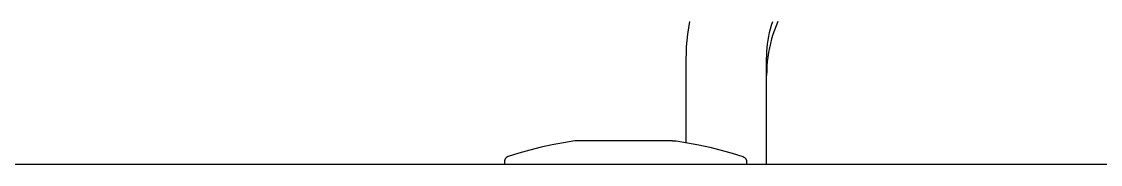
# Model space of a CAD drawing. Header units: millimetres. Extents: x -962 to 3068, y -237 to 2578.
# Drawn here: x 329.14 to 369.24, y 1984.6 to 1989.9 of the extents above; entities that cross this region are included whole.
import ezdxf

# ---------------------------------------------------------------- set-up
doc = ezdxf.new("R2010")
doc.units = ezdxf.units.MM
doc.header["$MEASUREMENT"] = 0
doc.layers.add('Utwórz2D linie widoczne', color=7, linetype='Continuous', true_color=0x000000)

msp = doc.modelspace()

# ---------------------------------------------------------------- linework, layer by layer
at = {"layer": 'Utwórz2D linie widoczne'}
for p, q in [((353.964, 1989.904), (353.924, 1989.673)), ((357.016, 1989.768), (357.059, 1989.904)), ((357.248, 1989.904), (357.182, 1989.746)), ((353.89, 1989.441), (353.864, 1989.207)), ((353.924, 1989.673), (353.89, 1989.441)), ((356.914, 1989.354), (356.943, 1989.493)), ((356.943, 1989.493), (356.978, 1989.631)), ((356.978, 1989.631), (357.016, 1989.768)), ((357.122, 1989.585), (357.067, 1989.423)), ((357.182, 1989.746), (357.122, 1989.585)), ((353.864, 1989.207), (353.846, 1988.973)), ((356.852, 1988.931), (356.868, 1989.072)), ((356.868, 1989.072), (356.888, 1989.213)), ((356.888, 1989.213), (356.914, 1989.354)), ((356.974, 1989.093), (356.936, 1988.926)), ((357.018, 1989.259), (356.974, 1989.093)), ((357.067, 1989.423), (357.018, 1989.259)), ((353.834, 1988.739), (353.831, 1988.504)), ((353.846, 1988.973), (353.834, 1988.739)), ((356.831, 1988.504), (356.833, 1988.647)), ((356.833, 1988.647), (356.84, 1988.789)), ((356.84, 1988.789), (356.852, 1988.931)), ((356.904, 1988.757), (356.878, 1988.588)), ((356.936, 1988.926), (356.904, 1988.757)), ((353.831, 1988.504), (353.831, 1985.416)), ((356.831, 1984.601), (356.831, 1988.504)), ((356.843, 1988.247), (356.834, 1988.076)), ((356.857, 1988.418), (356.843, 1988.247)), ((356.878, 1988.588), (356.857, 1988.418)), ((356.834, 1988.076), (356.831, 1987.904)), ((349.698, 1985.471), (349.278, 1985.406)), ((349.732, 1985.475), (349.698, 1985.471)), ((349.766, 1985.478), (349.732, 1985.475)), ((349.8, 1985.479), (349.766, 1985.478)), ((349.835, 1985.48), (349.8, 1985.479)), ((351.585, 1985.48), (349.835, 1985.48)), ((353.335, 1985.48), (351.585, 1985.48)), ((353.335, 1985.48), (353.369, 1985.479)), ((353.369, 1985.479), (353.404, 1985.478)), ((353.404, 1985.478), (353.438, 1985.475)), ((353.438, 1985.475), (353.472, 1985.471)), ((353.472, 1985.471), (353.891, 1985.406)), ((348.034, 1985.135), (347.626, 1985.019)), ((348.446, 1985.238), (348.034, 1985.135)), ((348.861, 1985.328), (348.446, 1985.238)), ((349.278, 1985.406), (348.861, 1985.328)), ((353.891, 1985.406), (354.309, 1985.328)), ((354.309, 1985.328), (354.724, 1985.238)), ((354.724, 1985.238), (355.135, 1985.135)), ((355.135, 1985.135), (355.544, 1985.019)), ((347.086, 1984.721), (347.085, 1984.715)), ((347.085, 1984.715), (347.085, 1984.708)), ((347.085, 1984.708), (347.085, 1984.701)), ((347.085, 1984.701), (347.085, 1984.601)), ((347.087, 1984.728), (347.086, 1984.721)), ((347.088, 1984.735), (347.087, 1984.728)), ((347.089, 1984.742), (347.088, 1984.735)), ((347.091, 1984.749), (347.089, 1984.742)), ((347.092, 1984.755), (347.091, 1984.749)), ((347.094, 1984.762), (347.092, 1984.755)), ((347.097, 1984.769), (347.094, 1984.762)), ((347.099, 1984.775), (347.097, 1984.769)), ((347.102, 1984.781), (347.099, 1984.775)), ((347.105, 1984.788), (347.102, 1984.781)), ((347.108, 1984.794), (347.105, 1984.788)), ((347.111, 1984.8), (347.108, 1984.794)), ((347.115, 1984.806), (347.111, 1984.8)), ((347.118, 1984.812), (347.115, 1984.806)), ((347.122, 1984.818), (347.118, 1984.812)), ((347.127, 1984.823), (347.122, 1984.818)), ((347.131, 1984.828), (347.127, 1984.823)), ((347.135, 1984.834), (347.131, 1984.828)), ((347.14, 1984.839), (347.135, 1984.834)), ((347.145, 1984.844), (347.14, 1984.839)), ((347.15, 1984.849), (347.145, 1984.844)), ((347.155, 1984.853), (347.15, 1984.849)), ((347.161, 1984.858), (347.155, 1984.853)), ((347.166, 1984.862), (347.161, 1984.858)), ((347.172, 1984.866), (347.166, 1984.862)), ((347.178, 1984.87), (347.172, 1984.866)), ((347.184, 1984.873), (347.178, 1984.87)), ((347.19, 1984.877), (347.184, 1984.873)), ((347.196, 1984.88), (347.19, 1984.877)), ((347.202, 1984.883), (347.196, 1984.88)), ((347.208, 1984.885), (347.202, 1984.883)), ((347.215, 1984.888), (347.208, 1984.885)), ((347.221, 1984.89), (347.215, 1984.888)), ((347.626, 1985.019), (347.221, 1984.89)), ((355.544, 1985.019), (355.948, 1984.89)), ((355.948, 1984.89), (355.955, 1984.888)), ((355.955, 1984.888), (355.961, 1984.885)), ((355.961, 1984.885), (355.968, 1984.883)), ((355.968, 1984.883), (355.974, 1984.88)), ((355.974, 1984.88), (355.98, 1984.877)), ((355.98, 1984.877), (355.986, 1984.873)), ((355.986, 1984.873), (355.992, 1984.87)), ((355.992, 1984.87), (355.998, 1984.866)), ((355.998, 1984.866), (356.003, 1984.862)), ((356.003, 1984.862), (356.009, 1984.858)), ((356.009, 1984.858), (356.014, 1984.853)), ((356.014, 1984.853), (356.019, 1984.849)), ((356.019, 1984.849), (356.024, 1984.844)), ((356.024, 1984.844), (356.029, 1984.839)), ((356.029, 1984.839), (356.034, 1984.834)), ((356.034, 1984.834), (356.039, 1984.828)), ((356.039, 1984.828), (356.043, 1984.823)), ((356.043, 1984.823), (356.047, 1984.818)), ((356.047, 1984.818), (356.051, 1984.812)), ((356.051, 1984.812), (356.055, 1984.806)), ((356.055, 1984.806), (356.058, 1984.8)), ((356.058, 1984.8), (356.062, 1984.794)), ((356.062, 1984.794), (356.065, 1984.788)), ((356.065, 1984.788), (356.068, 1984.781)), ((356.068, 1984.781), (356.07, 1984.775)), ((356.07, 1984.775), (356.073, 1984.769)), ((356.073, 1984.769), (356.075, 1984.762)), ((356.075, 1984.762), (356.077, 1984.755)), ((356.077, 1984.755), (356.079, 1984.749)), ((356.079, 1984.749), (356.08, 1984.742)), ((356.08, 1984.742), (356.082, 1984.735)), ((356.082, 1984.735), (356.083, 1984.728)), ((356.083, 1984.728), (356.084, 1984.721)), ((356.084, 1984.721), (356.084, 1984.715)), ((356.084, 1984.715), (356.085, 1984.708)), ((356.085, 1984.708), (356.085, 1984.701)), ((356.085, 1984.701), (356.085, 1984.601)), ((373.446, 1984.601), (15.351, 1984.601))]:
    msp.add_line(p, q, dxfattribs=at)

doc.saveas('drawing.dxf')
